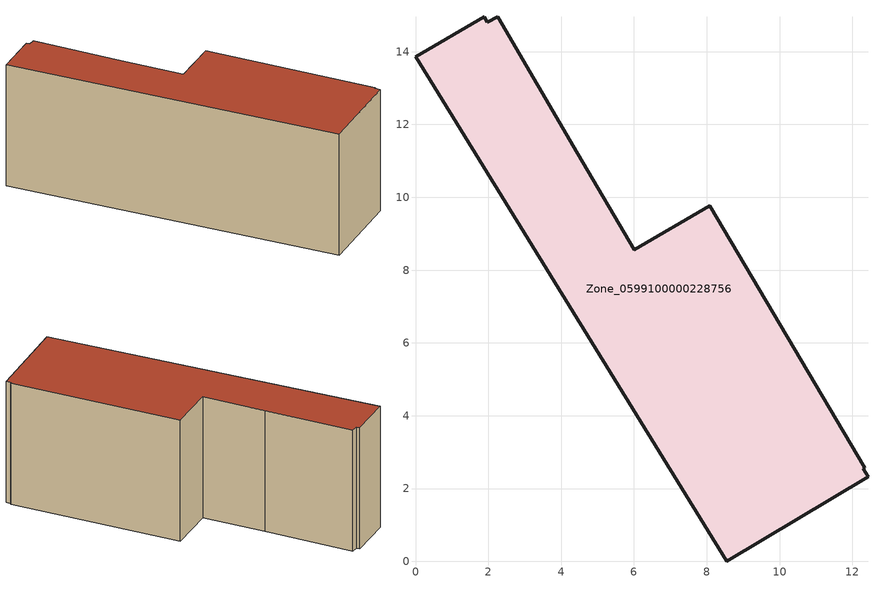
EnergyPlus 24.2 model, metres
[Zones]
Zone_0599100000228756
 floor ground (C_G): 12.43,2.33 8.55,0 0,13.86 1.89,14.96 1.97,14.81 2.26,14.96 4.45,11.19 6.01,8.56 8.08,9.77 12.34,2.57 12.3,2.54 z0
 wall outside (C_F): 12.34,2.57 8.08,9.77 6.01,8.56 4.45,11.19 2.26,14.96 1.97,14.81 1.89,14.96 0,13.86 8.55,0 12.43,2.33 12.3,2.54 12.34,2.57 z0:6.22
 roof outside (C_R): 12.3,2.54 12.34,2.57 8.08,9.77 6.01,8.56 4.45,11.19 2.26,14.96 1.97,14.81 1.89,14.96 0,13.86 8.55,0 12.43,2.33 z6.22
[BUILDING]
Pand.0599100000228756: North Axis=0; Terrain=City; Loads Convergence Tolerance Value=0.04; Temperature Convergence Tolerance Value=0.4; Solar Distribution=FullExterior; Maximum Number of Warmup Days=25; Minimum Number of Warmup Days=1
[Site:Location]
Rotterdam.The.Hague.AP_ZH_NLD Design_Conditions: Latitude=51.96; Longitude=4.45; Time Zone=1; Elevation=-4.5
[SITE:GROUNDTEMPERATURE:BUILDINGSURFACE]
18, 18, 18, 18, 18, 18, 18, 18, 18, 18, 18, 18
[MATERIAL] Thermal Absorptance=0.9; Solar Absorptance=0.7; Visible Absorptance=0.7
Name | Roughness | Thickness | Conductivity | Density | Specific Heat
G.TI.1946 | MediumSmooth | 0.15 | 1 | 540 | 1210
F.TI.1946 | Rough | 0.3 | 0.857143 | 1920 | 840
R.TI.1946 | MediumRough | 0.2 | 0.1 | 1500 | 1000
[CONSTRUCTION]
C_G: G.TI.1946
C_F: F.TI.1946
C_R: R.TI.1946
[ZONE]
Zone_0599100000228756: Type=1; Multiplier=1; Ceiling Height=Autocalculate; Volume=Autocalculate; Floor Area=autocalculate; Part of Total Floor Area=Yes
[ZONEINFILTRATION:DESIGNFLOWRATE]
Infil_Zone_0599100000228756: Zone or ZoneList or Space or SpaceList=Zone_0599100000228756; Schedule=AlwaysOn; Design Flow Rate Calculation Method=Flow/Area; Flow Rate per Floor Area=0.003; Constant Term Coefficient=1; Temperature Term Coefficient=0; Velocity Term Coefficient=0; Velocity Squared Term Coefficient=0
[HVACTEMPLATE:ZONE:IDEALLOADSAIRSYSTEM]
Zone_0599100000228756: Maximum Heating Supply Air Temperature=50; Minimum Cooling Supply Air Temperature=13; Maximum Heating Supply Air Humidity Ratio=0.0156; Minimum Cooling Supply Air Humidity Ratio=0.0077; Heating Limit=NoLimit; Cooling Limit=NoLimit; Dehumidification Control Type=ConstantSensibleHeatRatio; Cooling Sensible Heat Ratio=0.7; Dehumidification Setpoint=60; Humidification Control Type=None; Humidification Setpoint=30; Outdoor Air Method=None; Outdoor Air Flow Rate per Person=0.00944; Outdoor Air Flow Rate per Zone Floor Area=0; Outdoor Air Flow Rate per Zone=0; Demand Controlled Ventilation Type=None; Outdoor Air Economizer Type=NoEconomizer; Heat Recovery Type=None; Sensible Heat Recovery Effectiveness=0.7; Latent Heat Recovery Effectiveness=0.65
[ZONECONTROL:THERMOSTAT]
ThermostatControl_Zone_0599100000228756: Zone or ZoneList=Zone_0599100000228756; Control Type Schedule=DualSetpointControlType; Control 1=Thermostat_Zone_0599100000228756; Temperature Difference Between Cutout And Setpoint=0
[THERMOSTATSETPOINT:DUALSETPOINT]
Thermostat_Zone_0599100000228756: Heating Setpoint Temperature Schedule=HeatingSetpoint_Zone_0599100000228756; Cooling Setpoint Temperature Schedule=CoolingSetpoint_Zone_0599100000228756
[SCHEDULE:COMPACT]
HeatingSetpoint_Zone_0599100000228756: Through: 12/31, For: AllDays, Until: 24:00, 21
CoolingSetpoint_Zone_0599100000228756: Through: 12/31, For: AllDays, Until: 24:00, 24
DualSetpointControlType: Through: 12/31, For: AllDays, Until: 24:00, 4
AlwaysOn: Through: 12/31, For: AllDays, Until: 24:00, 1
